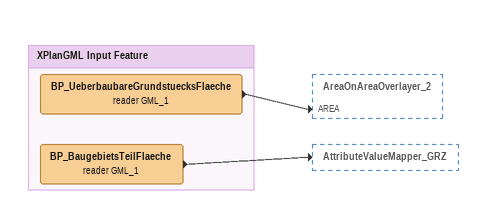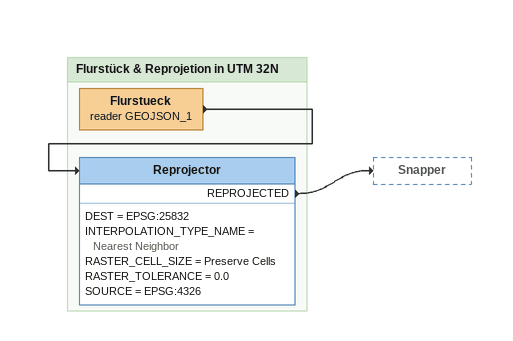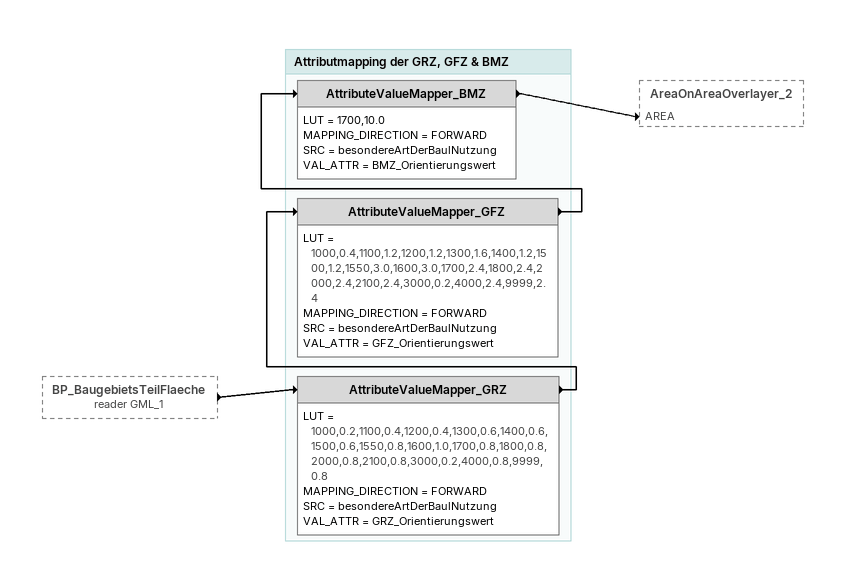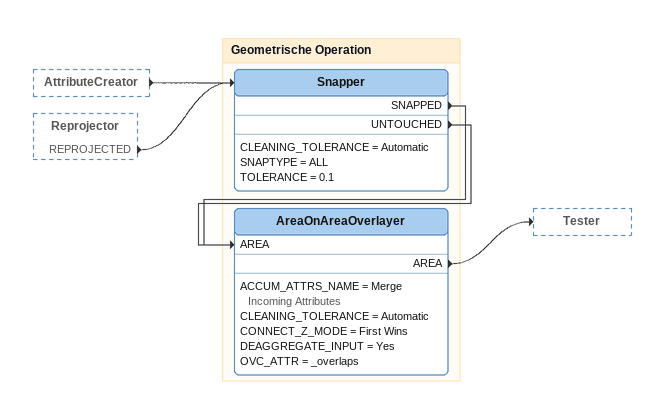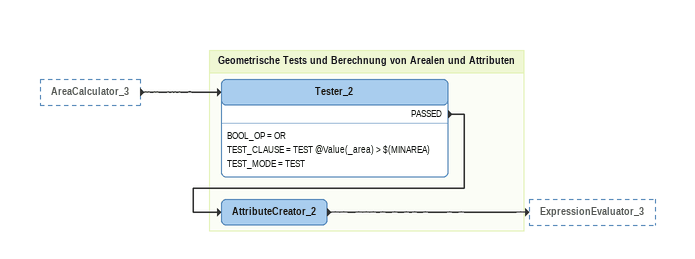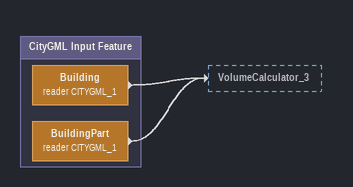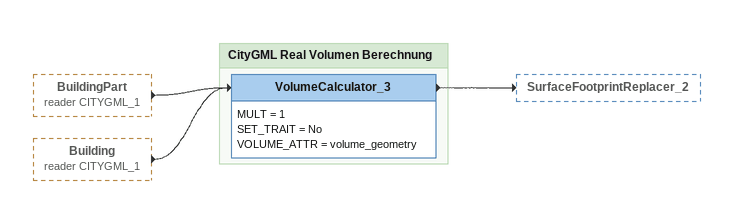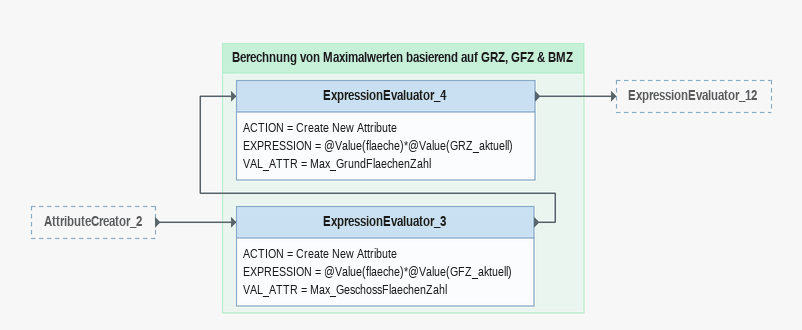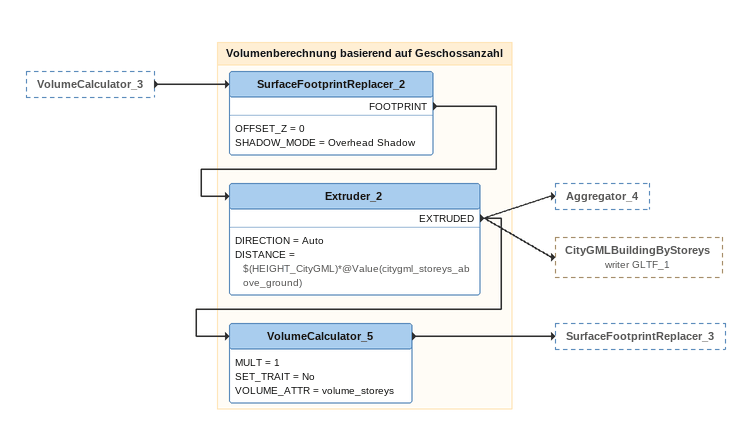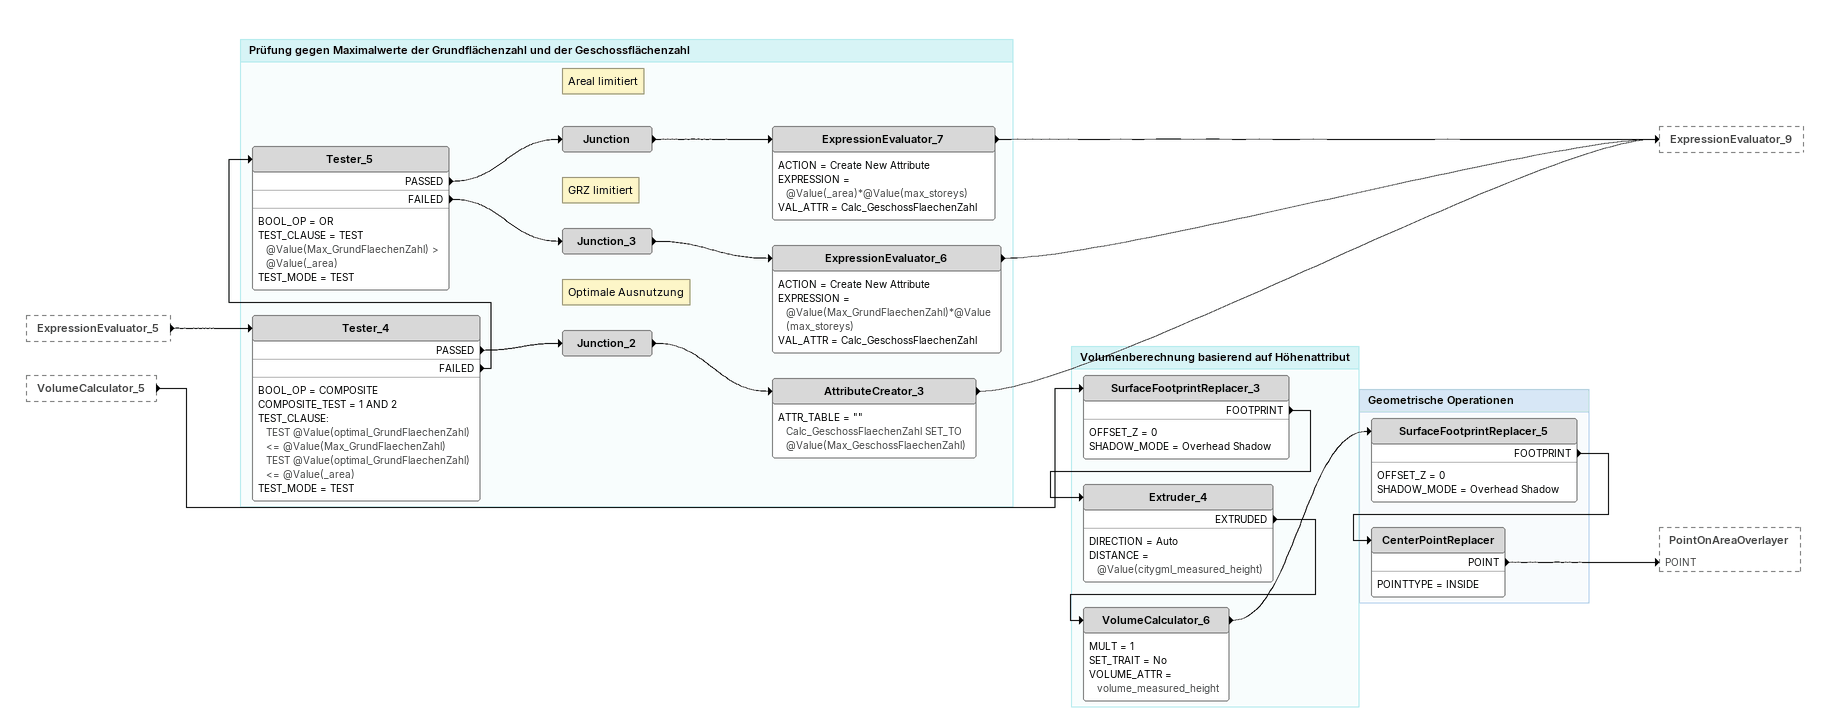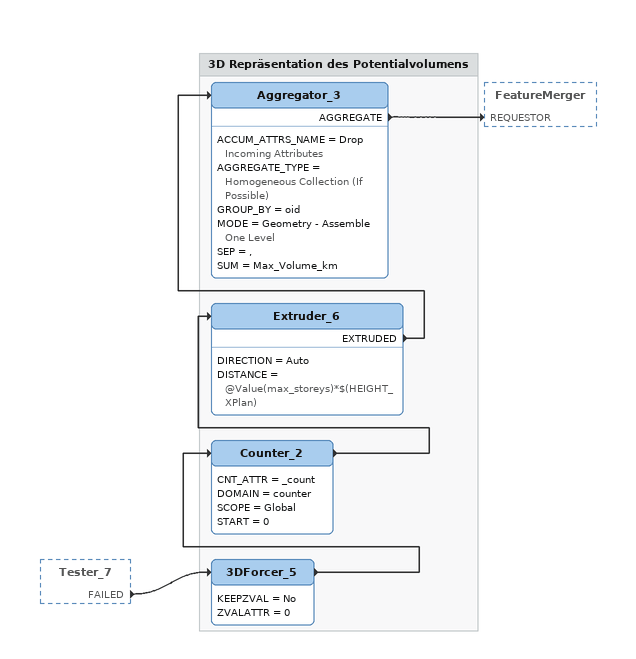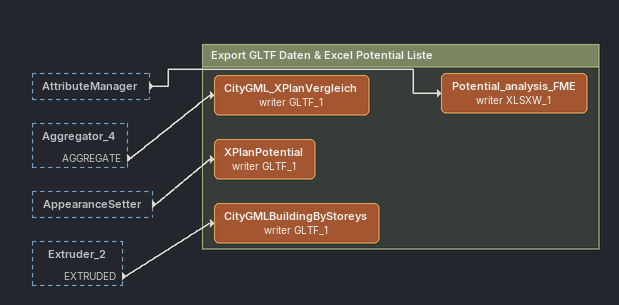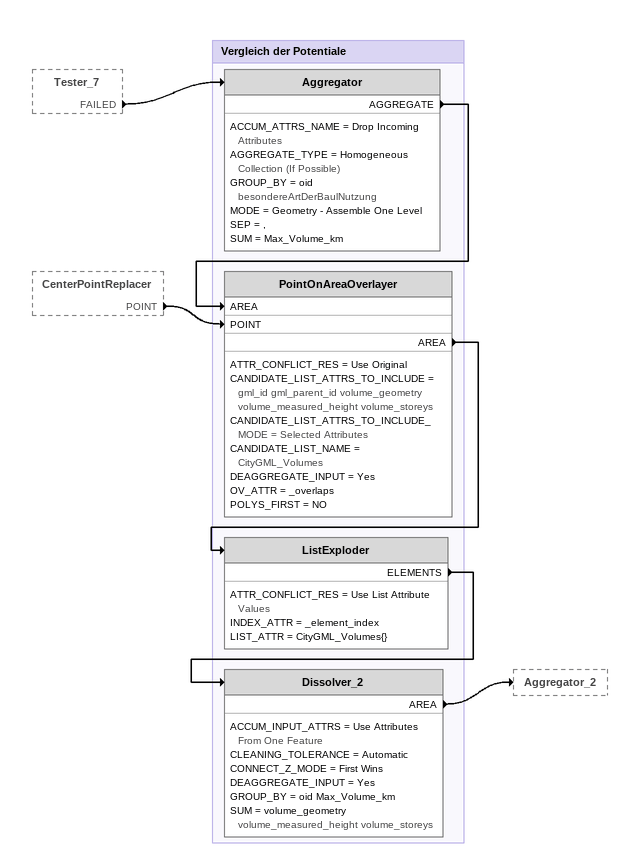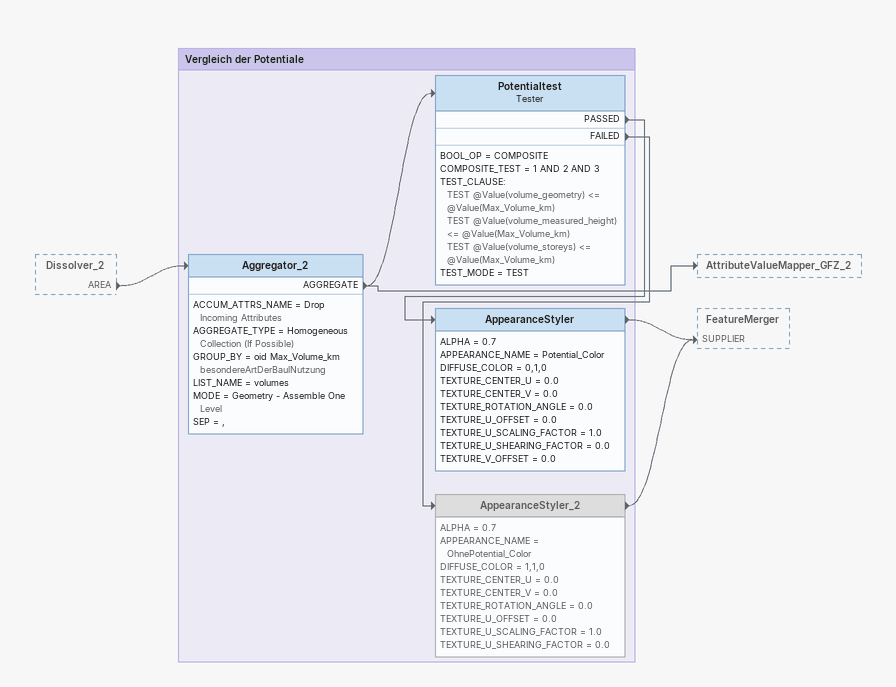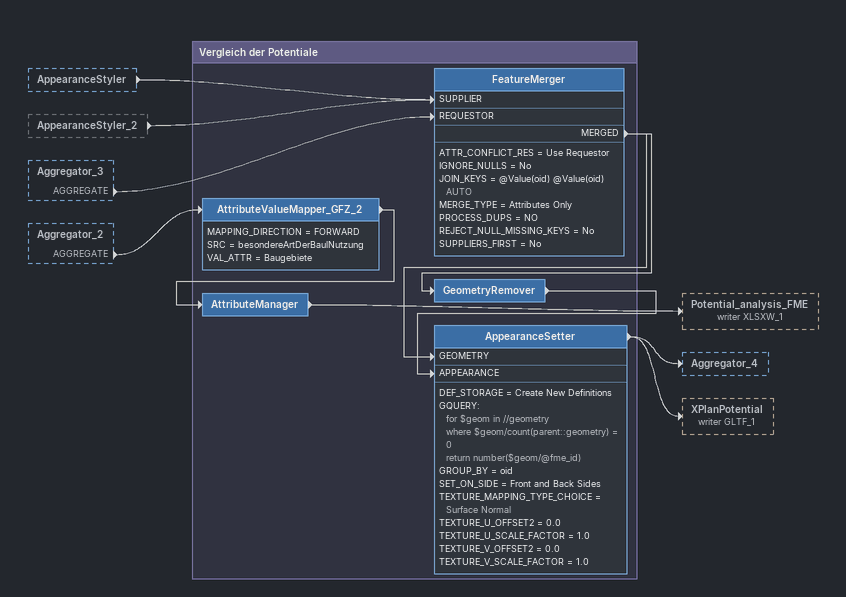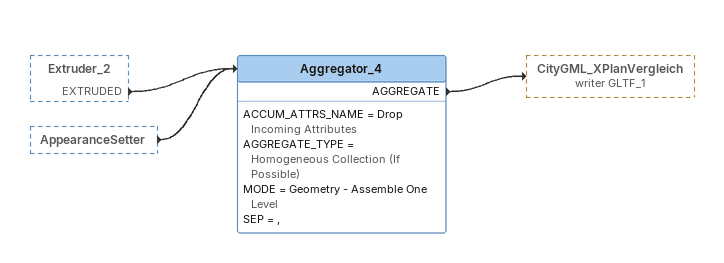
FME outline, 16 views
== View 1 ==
Bookmark: XPlanGML Input Feature
BP_UeberbaubareGrundstuecksFlaeche (reader GML_1)
    -> AreaOnAreaOverlayer_2 [AREA]
BP_BaugebietsTeilFlaeche (reader GML_1)
    -> AttributeValueMapper_GRZ

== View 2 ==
Bookmark: Flurstück & Reprojetion in UTM 32N
Flurstueck (reader GEOJSON_1)
    -> Reprojector
Reprojector
    DEST = EPSG:25832
    INTERPOLATION_TYPE_NAME = Nearest Neighbor
    RASTER_CELL_SIZE = Preserve Cells
    RASTER_TOLERANCE = 0.0
    SOURCE = EPSG:4326
    REPROJECTED -> Snapper

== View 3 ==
BP_BaugebietsTeilFlaeche (reader GML_1) [outside]
    -> AttributeValueMapper_GRZ

Bookmark: Attributmapping der GRZ, GFZ & BMZ
AttributeValueMapper_GRZ
    LUT = 1000,0.2,1100,0.4,1200,0.4,1300,0.6,1400,0.6,1500,0.6,1550,0.8,1600,1.0,1700,0.8,1800,0.8,2000,0.8,2100,0.8,3000,0.2,4000,0.8,9999,0.8
    MAPPING_DIRECTION = FORWARD
    SRC = besondereArtDerBaulNutzung
    VAL_ATTR = GRZ_Orientierungswert
    -> AttributeValueMapper_GFZ
AttributeValueMapper_GFZ
    LUT = 1000,0.4,1100,1.2,1200,1.2,1300,1.6,1400,1.2,1500,1.2,1550,3.0,1600,3.0,1700,2.4,1800,2.4,2000,2.4,2100,2.4,3000,0.2,4000,2.4,9999,2.4
    MAPPING_DIRECTION = FORWARD
    SRC = besondereArtDerBaulNutzung
    VAL_ATTR = GFZ_Orientierungswert
    -> AttributeValueMapper_BMZ
AttributeValueMapper_BMZ
    LUT = 1700,10.0
    MAPPING_DIRECTION = FORWARD
    SRC = besondereArtDerBaulNutzung
    VAL_ATTR = BMZ_Orientierungswert
    -> AreaOnAreaOverlayer_2 [AREA]

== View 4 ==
AttributeCreator [outside]
    -> Snapper
Reprojector [outside]
    REPROJECTED -> Snapper

Bookmark: Geometrische Operation
Snapper
    CLEANING_TOLERANCE = Automatic
    SNAPTYPE = ALL
    TOLERANCE = 0.1
    SNAPPED -> AreaOnAreaOverlayer [AREA]
    UNTOUCHED -> AreaOnAreaOverlayer [AREA]
AreaOnAreaOverlayer
    ACCUM_ATTRS_NAME = Merge Incoming Attributes
    CLEANING_TOLERANCE = Automatic
    CONNECT_Z_MODE = First Wins
    DEAGGREGATE_INPUT = Yes
    OVC_ATTR = _overlaps
    AREA -> Tester

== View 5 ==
AreaCalculator_3 [outside]
    -> Tester_2

Bookmark: Geometrische Tests und Berechnung von Arealen und Attributen
Tester_2
    BOOL_OP = OR
    TEST_CLAUSE = TEST @Value(_area) > $(MINAREA)
    TEST_MODE = TEST
    PASSED -> AttributeCreator_2
AttributeCreator_2
    -> ExpressionEvaluator_3

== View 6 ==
Bookmark: CityGML Input Feature
Building (reader CITYGML_1)
    -> VolumeCalculator_3
BuildingPart (reader CITYGML_1)
    -> VolumeCalculator_3

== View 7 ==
BuildingPart (reader CITYGML_1) [outside]
    -> VolumeCalculator_3
Building (reader CITYGML_1) [outside]
    -> VolumeCalculator_3

Bookmark: CityGML Real Volumen Berechnung
VolumeCalculator_3
    MULT = 1
    SET_TRAIT = No
    VOLUME_ATTR = volume_geometry
    -> SurfaceFootprintReplacer_2

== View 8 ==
AttributeCreator_2 [outside]
    -> ExpressionEvaluator_3

Bookmark: Berechnung von Maximalwerten basierend auf GRZ, GFZ & BMZ
ExpressionEvaluator_3
    ACTION = Create New Attribute
    EXPRESSION = @Value(flaeche)*@Value(GFZ_aktuell)
    VAL_ATTR = Max_GeschossFlaechenZahl
    -> ExpressionEvaluator_4
ExpressionEvaluator_4
    ACTION = Create New Attribute
    EXPRESSION = @Value(flaeche)*@Value(GRZ_aktuell)
    VAL_ATTR = Max_GrundFlaechenZahl
    -> ExpressionEvaluator_12

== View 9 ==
VolumeCalculator_3 [outside]
    -> SurfaceFootprintReplacer_2

Bookmark: Volumenberechnung basierend auf Geschossanzahl
SurfaceFootprintReplacer_2
    OFFSET_Z = 0
    SHADOW_MODE = Overhead Shadow
    FOOTPRINT -> Extruder_2
Extruder_2
    DIRECTION = Auto
    DISTANCE = $(HEIGHT_CityGML)*@Value(citygml_storeys_above_ground)
    EXTRUDED -> VolumeCalculator_5
    EXTRUDED -> Aggregator_4
    EXTRUDED -> CityGMLBuildingByStoreys (writer GLTF_1)
VolumeCalculator_5
    MULT = 1
    SET_TRAIT = No
    VOLUME_ATTR = volume_storeys
    -> SurfaceFootprintReplacer_3

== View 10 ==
ExpressionEvaluator_5 [outside]
    -> Tester_4
VolumeCalculator_5 [outside]
    -> SurfaceFootprintReplacer_3

Bookmark: Prüfung gegen Maximalwerte der Grundflächenzahl und der Geschossflächenzahl
Tester_4
    BOOL_OP = COMPOSITE
    COMPOSITE_TEST = 1 AND 2
    TEST_CLAUSE:
      TEST @Value(optimal_GrundFlaechenZahl) <= @Value(Max_GrundFlaechenZahl)
      TEST @Value(optimal_GrundFlaechenZahl) <= @Value(_area)
    TEST_MODE = TEST
    PASSED -> Junction_2
    FAILED -> Tester_5
Tester_5
    BOOL_OP = OR
    TEST_CLAUSE = TEST @Value(Max_GrundFlaechenZahl) > @Value(_area)
    TEST_MODE = TEST
    PASSED -> Junction
    FAILED -> Junction_3
Note: Areal limitiert
Junction
    -> ExpressionEvaluator_7
ExpressionEvaluator_7
    ACTION = Create New Attribute
    EXPRESSION = @Value(_area)*@Value(max_storeys)
    VAL_ATTR = Calc_GeschossFlaechenZahl
    -> ExpressionEvaluator_9
Note: GRZ limitiert
Junction_3
    -> ExpressionEvaluator_6
ExpressionEvaluator_6
    ACTION = Create New Attribute
    EXPRESSION = @Value(Max_GrundFlaechenZahl)*@Value(max_storeys)
    VAL_ATTR = Calc_GeschossFlaechenZahl
    -> ExpressionEvaluator_9
Note: Optimale Ausnutzung
Junction_2
    -> AttributeCreator_3
AttributeCreator_3
    ATTR_TABLE = "" Calc_GeschossFlaechenZahl SET_TO @Value(Max_GeschossFlaechenZahl)
    -> ExpressionEvaluator_9

Bookmark: Volumenberechnung basierend auf Höhenattribut
SurfaceFootprintReplacer_3
    OFFSET_Z = 0
    SHADOW_MODE = Overhead Shadow
    FOOTPRINT -> Extruder_4
Extruder_4
    DIRECTION = Auto
    DISTANCE = @Value(citygml_measured_height)
    EXTRUDED -> VolumeCalculator_6
VolumeCalculator_6
    MULT = 1
    SET_TRAIT = No
    VOLUME_ATTR = volume_measured_height
    -> SurfaceFootprintReplacer_5

Bookmark: Geometrische Operationen
SurfaceFootprintReplacer_5
    OFFSET_Z = 0
    SHADOW_MODE = Overhead Shadow
    FOOTPRINT -> CenterPointReplacer
CenterPointReplacer
    POINTTYPE = INSIDE
    POINT -> PointOnAreaOverlayer [POINT]

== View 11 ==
Tester_7 [outside]
    FAILED -> 3DForcer_5

Bookmark: 3D Repräsentation des Potentialvolumens
3DForcer_5
    KEEPZVAL = No
    ZVALATTR = 0
    -> Counter_2
Counter_2
    CNT_ATTR = _count
    DOMAIN = counter
    SCOPE = Global
    START = 0
    -> Extruder_6
Extruder_6
    DIRECTION = Auto
    DISTANCE = @Value(max_storeys)*$(HEIGHT_XPlan)
    EXTRUDED -> Aggregator_3
Aggregator_3
    ACCUM_ATTRS_NAME = Drop Incoming Attributes
    AGGREGATE_TYPE = Homogeneous Collection (If Possible)
    GROUP_BY = oid
    MODE = Geometry - Assemble One Level
    SEP = ,
    SUM = Max_Volume_km
    AGGREGATE -> FeatureMerger [REQUESTOR]

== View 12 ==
AttributeManager [outside]
    -> Potential_analysis_FME (writer XLSXW_1)
Aggregator_4 [outside]
    AGGREGATE -> CityGML_XPlanVergleich (writer GLTF_1)
AppearanceSetter [outside]
    -> XPlanPotential (writer GLTF_1)
Extruder_2 [outside]
    EXTRUDED -> CityGMLBuildingByStoreys (writer GLTF_1)

Bookmark: Export GLTF Daten & Excel Potential Liste
CityGML_XPlanVergleich (writer GLTF_1)
XPlanPotential (writer GLTF_1)
Potential_analysis_FME (writer XLSXW_1)
CityGMLBuildingByStoreys (writer GLTF_1)

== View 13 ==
Tester_7 [outside]
    FAILED -> Aggregator
CenterPointReplacer [outside]
    POINT -> PointOnAreaOverlayer [POINT]

Bookmark: Vergleich der Potentiale
Aggregator
    ACCUM_ATTRS_NAME = Drop Incoming Attributes
    AGGREGATE_TYPE = Homogeneous Collection (If Possible)
    GROUP_BY = oid besondereArtDerBaulNutzung
    MODE = Geometry - Assemble One Level
    SEP = ,
    SUM = Max_Volume_km
    AGGREGATE -> PointOnAreaOverlayer [AREA]
PointOnAreaOverlayer
    ATTR_CONFLICT_RES = Use Original
    CANDIDATE_LIST_ATTRS_TO_INCLUDE = gml_id gml_parent_id volume_geometry volume_measured_height volume_storeys
    CANDIDATE_LIST_ATTRS_TO_INCLUDE_MODE = Selected Attributes
    CANDIDATE_LIST_NAME = CityGML_Volumes
    DEAGGREGATE_INPUT = Yes
    OV_ATTR = _overlaps
    POLYS_FIRST = NO
    AREA -> ListExploder
ListExploder
    ATTR_CONFLICT_RES = Use List Attribute Values
    INDEX_ATTR = _element_index
    LIST_ATTR = CityGML_Volumes{}
    ELEMENTS -> Dissolver_2
Dissolver_2
    ACCUM_INPUT_ATTRS = Use Attributes From One Feature
    CLEANING_TOLERANCE = Automatic
    CONNECT_Z_MODE = First Wins
    DEAGGREGATE_INPUT = Yes
    GROUP_BY = oid Max_Volume_km
    SUM = volume_geometry volume_measured_height volume_storeys
    AREA -> Aggregator_2

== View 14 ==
Dissolver_2 [outside]
    AREA -> Aggregator_2

Bookmark: Vergleich der Potentiale
Aggregator_2
    ACCUM_ATTRS_NAME = Drop Incoming Attributes
    AGGREGATE_TYPE = Homogeneous Collection (If Possible)
    GROUP_BY = oid Max_Volume_km besondereArtDerBaulNutzung
    LIST_NAME = volumes
    MODE = Geometry - Assemble One Level
    SEP = ,
    AGGREGATE -> Potentialtest
    AGGREGATE -> AttributeValueMapper_GFZ_2
Potentialtest: Tester
    BOOL_OP = COMPOSITE
    COMPOSITE_TEST = 1 AND 2 AND 3
    TEST_CLAUSE:
      TEST @Value(volume_geometry) <= @Value(Max_Volume_km)
      TEST @Value(volume_measured_height) <= @Value(Max_Volume_km)
      TEST @Value(volume_storeys) <= @Value(Max_Volume_km)
    TEST_MODE = TEST
    PASSED -> AppearanceStyler
    FAILED -> AppearanceStyler_2
AppearanceStyler
    ALPHA = 0.7
    APPEARANCE_NAME = Potential_Color
    DIFFUSE_COLOR = 0,1,0
    TEXTURE_CENTER_U = 0.0
    TEXTURE_CENTER_V = 0.0
    TEXTURE_ROTATION_ANGLE = 0.0
    TEXTURE_U_OFFSET = 0.0
    TEXTURE_U_SCALING_FACTOR = 1.0
    TEXTURE_U_SHEARING_FACTOR = 0.0
    TEXTURE_V_OFFSET = 0.0
    -> FeatureMerger [SUPPLIER]
AppearanceStyler_2 [off]
    ALPHA = 0.7
    APPEARANCE_NAME = OhnePotential_Color
    DIFFUSE_COLOR = 1,1,0
    TEXTURE_CENTER_U = 0.0
    TEXTURE_CENTER_V = 0.0
    TEXTURE_ROTATION_ANGLE = 0.0
    TEXTURE_U_OFFSET = 0.0
    TEXTURE_U_SCALING_FACTOR = 1.0
    TEXTURE_U_SHEARING_FACTOR = 0.0
    -> FeatureMerger [SUPPLIER]

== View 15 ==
AppearanceStyler [outside]
    -> FeatureMerger [SUPPLIER]
AppearanceStyler_2 [outside]
    -> FeatureMerger [SUPPLIER]
Aggregator_3 [outside]
    AGGREGATE -> FeatureMerger [REQUESTOR]
Aggregator_2 [outside]
    AGGREGATE -> AttributeValueMapper_GFZ_2

Bookmark: Vergleich der Potentiale
FeatureMerger
    ATTR_CONFLICT_RES = Use Requestor
    IGNORE_NULLS = No
    JOIN_KEYS = @Value(oid) @Value(oid) AUTO
    MERGE_TYPE = Attributes Only
    PROCESS_DUPS = NO
    REJECT_NULL_MISSING_KEYS = No
    SUPPLIERS_FIRST = No
    MERGED -> AppearanceSetter [GEOMETRY]
    MERGED -> GeometryRemover
GeometryRemover
    -> AppearanceSetter [APPEARANCE]
AppearanceSetter
    DEF_STORAGE = Create New Definitions
    GQUERY:
      for $geom in //geometry
      where $geom/count(parent::geometry) = 0
      return number($geom/@fme_id)
    GROUP_BY = oid
    SET_ON_SIDE = Front and Back Sides
    TEXTURE_MAPPING_TYPE_CHOICE = Surface Normal
    TEXTURE_U_OFFSET2 = 0.0
    TEXTURE_U_SCALE_FACTOR = 1.0
    TEXTURE_V_OFFSET2 = 0.0
    TEXTURE_V_SCALE_FACTOR = 1.0
    -> Aggregator_4
    -> XPlanPotential (writer GLTF_1)
AttributeValueMapper_GFZ_2
    MAPPING_DIRECTION = FORWARD
    SRC = besondereArtDerBaulNutzung
    VAL_ATTR = Baugebiete
    -> AttributeManager
AttributeManager
    -> Potential_analysis_FME (writer XLSXW_1)

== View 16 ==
Extruder_2 [outside]
    EXTRUDED -> Aggregator_4
AppearanceSetter [outside]
    -> Aggregator_4
Aggregator_4
    ACCUM_ATTRS_NAME = Drop Incoming Attributes
    AGGREGATE_TYPE = Homogeneous Collection (If Possible)
    MODE = Geometry - Assemble One Level
    SEP = ,
    AGGREGATE -> CityGML_XPlanVergleich (writer GLTF_1)
